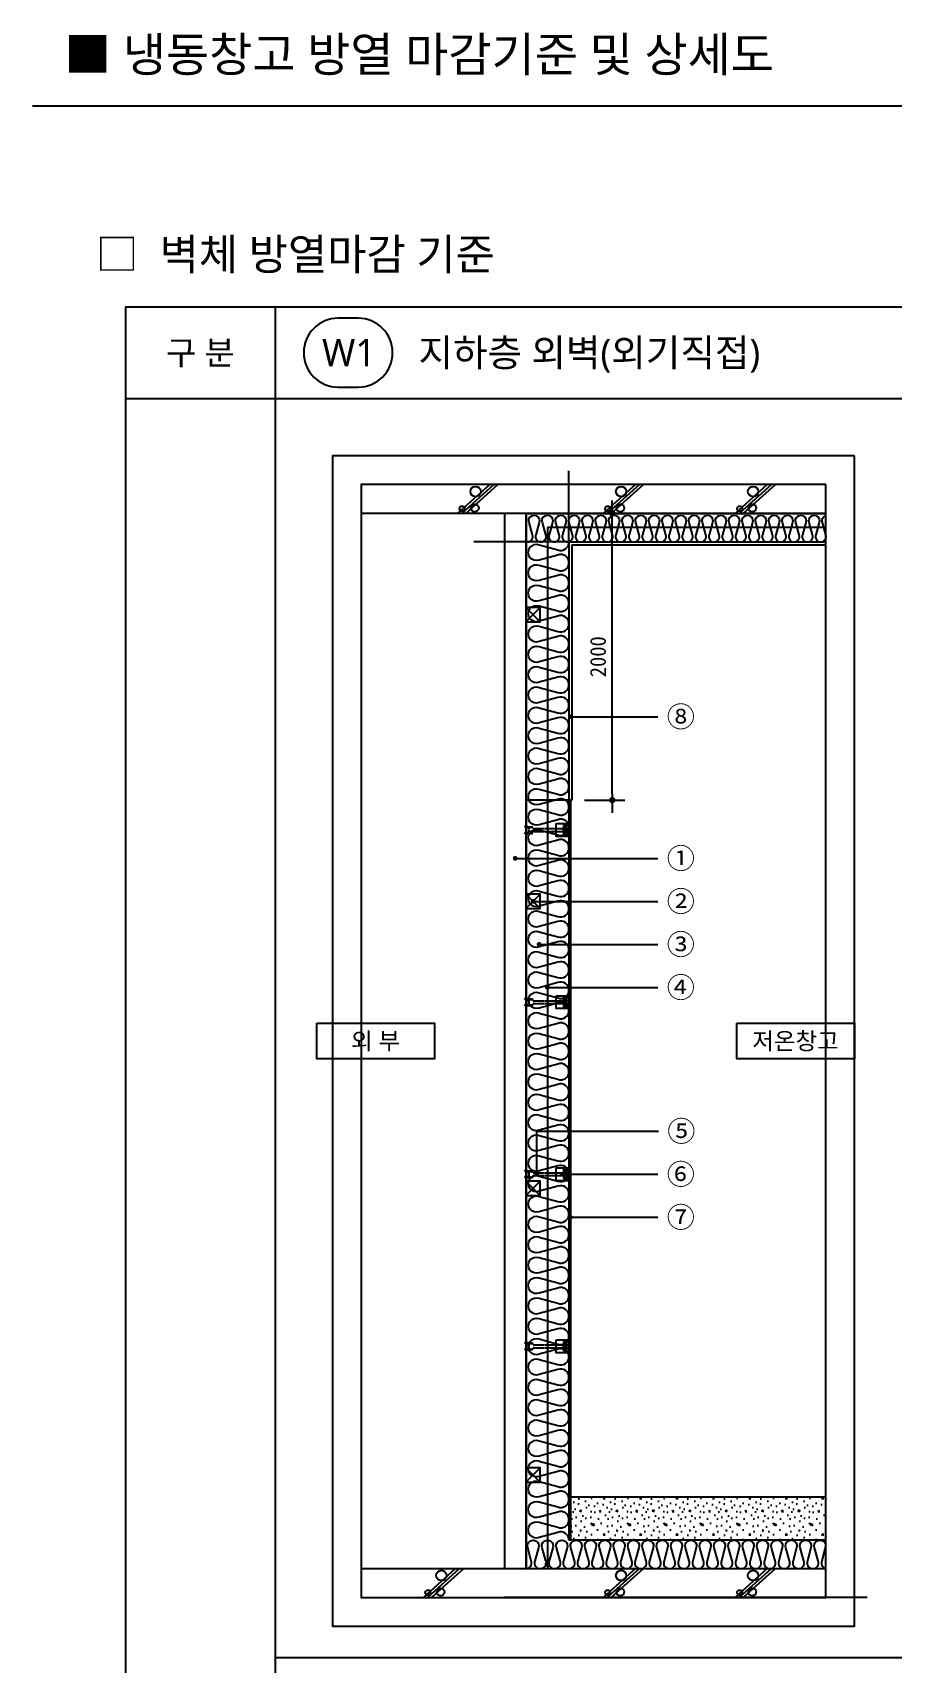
# Model space of a CAD drawing. Header units: millimetres. Extents: x 1008970 to 1091919, y 939088 to 948574.
# Drawn here: x 1042570 to 1045285, y 943426 to 948574 of the extents above; entities that cross this region are included whole.
import ezdxf
from ezdxf.enums import TextEntityAlignment as Align

# ---------------------------------------------------------------- set-up
doc = ezdxf.new("R2010")
doc.units = ezdxf.units.MM
doc.header["$LTSCALE"] = 5
doc.header["$MEASUREMENT"] = 0
doc.header["$PDSIZE"] = -10
doc.linetypes.add('HIDDEN', pattern=[0.375, 0.25, -0.125])
doc.linetypes.add('JIS_02_0.7', pattern=[1.35, 0.75, -0.6])
doc.layers.get('0').update_dxf_attribs({"linetype": 'CONTINUOUS'})
doc.layers.get('Defpoints').update_dxf_attribs({"color": 153, "linetype": 'CONTINUOUS'})
for name, color, linetype in [('0612_ACL WALL', 4, 'CONTINUOUS'), ('5TXT', 7, 'CONTINUOUS'), ('AA-AXIS-DIM7', 7, 'CONTINUOUS'), ('CON', 2, 'CONTINUOUS'), ('conc', 2, 'CONTINUOUS'), ('DIM', 7, 'CONTINUOUS'), ('FIN', 5, 'CONTINUOUS'), ('HATCH', 9, 'CONTINUOUS'), ('TEXT', 7, 'CONTINUOUS'), ('WALL3', 3, 'CONTINUOUS'), ('단열재', 11, 'CONTINUOUS'), ('볼트', 253, 'JIS_02_0.7')]:
    doc.layers.add(name, color=color, linetype=linetype)
doc.styles.add('MG', font='malgun.ttf')
doc.styles.add('돋움', font='')
doc.styles.add('맑은고딕', font='malgun.ttf')
doc.styles.add('한글', font='malgun.ttf')
doc.styles.get('돋움').set_extended_font_data('DotumChe')
doc.dimstyles.new('DIM_5', dxfattribs={"dimscale": 5, "dimtxt": 3, "dimasz": 1, "dimexe": 2, "dimexo": 2, "dimgap": 1, "dimtad": 1, "dimdec": 0, "dimzin": 0, "dimdsep": 46, "dimtxsty": 'MG', "dimblk1": 'DIMDOT', "dimblk2": 'DIMDOT', "dimsah": 1, "dimcen": 0.09, "dimdle": 2, "dimclrd": 7, "dimclre": 7, "dimclrt": 3, "dimadec": 0, "dimazin": 0, "dimtfac": 1, "dimtdec": 0, "dimtix": 1, "dimtmove": 2, "dimatfit": 3, "dimldrblk": 'DIMDOT', "dimfxl": 2, "dimtolj": 1, "dimtzin": 0, "dimarcsym": 0})
doc.dimstyles.new('SDIM', dxfattribs={"dimscale": 10, "dimtxt": 2.5, "dimasz": 1, "dimexe": 2, "dimexo": 2, "dimgap": 1, "dimtad": 1, "dimdsep": 46, "dimtxsty": '돋움', "dimblk1": '_RXDOT', "dimblk2": '_RXDOT', "dimsah": 1, "dimcen": 3, "dimclrd": 7, "dimclre": 7, "dimclrt": 3, "dimadec": 0, "dimazin": 0, "dimtfac": 1, "dimtix": 1, "dimtmove": 2, "dimatfit": 3, "dimfxl": 1, "dimtolj": 1, "dimtzin": 0, "dimarcsym": 0})

# ---------------------------------------------------------------- blocks, each defined once
blk = doc.blocks.new('zw$8367')
blk.add_line((1287, 5), (1287, 369))
blk.add_lwpolyline([(913, 374), (1287, 374), (1287, 0), (913, 0)], close=True)
at = {"layer": '볼트'}
for p, q in [((16, 292), (121, 284)), ((16, 268), (235, 268)), ((16, 106), (235, 106)), ((16, 82), (121, 90)), ((40, 243), (40, 131)), ((121, 284), (235, 284)), ((121, 203), (121, 171)), ((121, 90), (235, 90)), ((186, 106), (235, 106)), ((261, 228), (1125, 228)), ((261, 146), (1125, 146)), ((1125, 321), (1125, 53)), ((1125, 236), (1206, 236)), ((1125, 146), (1125, 228)), ((1125, 138), (1206, 138)), ((1133, 329), (1279, 329)), ((1133, 45), (1279, 45)), ((1141, 329), (1141, 45)), ((1157, 329), (1157, 45)), ((1173, 329), (1173, 45)), ((1190, 329), (1190, 45)), ((1206, 329), (1206, 45)), ((1206, 232), (1279, 232)), ((1206, 142), (1279, 142)), ((1287, 321), (1287, 240)), ((1287, 134), (1287, 53))]:
    blk.add_line(p, q, dxfattribs=at)
for centre, radius, start, end in [((16, 276), 16.2, 90, 165.5225), ((16, 284), 16.2, 194.4775, 270), ((16, 90), 16.2, 90, 165.5225), ((16, 98), 16.2, 194.4775, 270), ((64, 243), 24.3, 78.463, 180), ((64, 131), 24.3, 180, 281.537), ((56, 203), 64.9, 0, 78.463), ((56, 171), 64.9, 281.537, 0), ((186, 203), 64.9, 33.0557, 180), ((186, 171), 64.9, 180, 326.9443), ((235, 276), 8.11, 0, 90), ((235, 276), 8.11, 270, 0), ((235, 98), 8.11, 0, 90), ((235, 98), 8.11, 270, 0), ((261, 252), 24.3, 213.0557, 270), ((261, 122), 24.3, 90, 146.9443), ((1133, 321), 8.11, 90, 180), ((1133, 53), 8.11, 180, 270), ((1279, 321), 8.11, 0, 90), ((1279, 240), 8.11, 270, 0), ((1279, 134), 8.11, 0, 90), ((1279, 53), 8.11, 270, 0)]:
    blk.add_arc(centre, radius, start, end, dxfattribs=at)
blk = doc.blocks.new('DIMDOT')
at = {"linetype": 'Continuous'}
blk.add_line((-2, 0), (2, 0), dxfattribs=at)
for radius in [0.5, 0.25]:
    blk.add_circle((0, 0), radius, dxfattribs=at)
blk = doc.blocks.new('_RXDOT')
at = {"color": 0, "linetype": 'ByBlock'}
blk.add_line((-1, 0), (2, 0), dxfattribs=at)
at = {"color": 0, "linetype": 'ByBlock', "const_width": 0.5}
blk.add_lwpolyline([(-0.25, 0, 1), (0.25, 0, 1)], format="xyb", close=True, dxfattribs=at)
blk = doc.blocks.new('*D22')
at = {"layer": 'Defpoints', "color": 0, "transparency": 16777216}
for p in [(1044272.8, 947056.8), (1044400.5, 947056.8), (1044272.8, 946151.3)]:
    blk.add_point(p, dxfattribs=at)
at = {"layer": 'DIM', "color": 7, "lineweight": -2, "transparency": 16777216}
for p, q in [((1044312.8, 947056.8), (1044440.5, 947056.8)), ((1044400.5, 946171.3), (1044400.5, 947036.8)), ((1044312.8, 946151.3), (1044440.5, 946151.3))]:
    blk.add_line(p, q, dxfattribs=at)
at = {"layer": 'DIM', "color": 7, "lineweight": -2, "transparency": 16777216, "xscale": 20, "yscale": 20, "zscale": 20}
for p, rotation in [((1044400.5, 947056.8), 90), ((1044400.5, 946151.3), 270)]:
    blk.add_blockref('_RXDOT', p, dxfattribs=dict(at, rotation=rotation))
at = {"layer": 'DIM', "color": 3, "transparency": 16777216, "insert": (1044355.5, 946604), "char_height": 50, "attachment_point": 5, "rotation": 90, "style": '돋움'}
blk.add_mtext('\\A1;2000', dxfattribs=at)

msp = doc.modelspace()

# ---------------------------------------------------------------- hatches: boundary and pattern name
at = {"layer": 'HATCH'}
h = msp.add_hatch(dxfattribs=at)
h.set_pattern_fill('CONC', color=256, scale=4.527328)
h.set_pattern_definition([(0, (1034842.92, 997929.28), (0, 114.99414), [0, -114.99414]), (0, (1034844.07, 997889.03), (0, 114.99414), [0, -114.99414]), (0, (1034847.52, 997951.13), (0, 114.99414), [0, -114.99414]), (338.1986, (1034787.723, 997915.479), (344.9824405, -114.994126), [12.38521, -606.87718]), (216.8699, (1034799.222, 997910.879), (344.9824, 229.988287), [5.7497, -569.22098]), (130.6013, (1034794.623, 997907.429), (574.9707303, -689.9647053), [10.60188, -1049.59162]), (206.5651, (1034756.675, 997893.63), (-114.99404, -114.994287), [2.57138, -254.56332]), (326.3099, (1034754.375, 997892.48), (229.988222, -114.99429), [4.14623, -410.4711]), (108.4349, (1034757.825, 997890.18), (-114.993953, 229.988323), [3.63646, -360.00697]), (225, (1034830.27, 997882.13), (-2e-14, -114.99417), [4.87874, -157.74746]), (0, (1034826.82, 997878.68), (114.99414, 114.99414), [6.89965, -108.0945]), (135, (1034833.72, 997878.68), (-114.99417, 8e-15), [4.87874, -157.74746]), (251.5651, (1034816.47, 997955.727), (114.993953, 229.988323), [3.63646, -360.00697]), (0, (1034815.32, 997952.28), (114.99414, 114.99414), [5.7497, -109.24443]), (143.1301, (1034821.071, 997952.277), (-344.9824, 229.988287), [5.7497, -569.22098]), (213.6901, (1034755.525, 997956.876), (229.988222, 114.99429), [4.14623, -410.4711]), (341.5651, (1034752.075, 997954.577), (-229.988323, 114.993953), [7.27292, -356.3705]), (126.8699, (1034758.974, 997952.277), (229.988287, -344.9824), [5.7497, -569.22098]), (0, (1034788.87, 997952.28), (0, 114.99414), [0, -114.99414]), (0, (1034757.82, 997922.38), (0, 114.99414), [0, -114.99414]), (0, (1034790.02, 997879.83), (0, 114.99414), [0, -114.99414]), (0, (1034821.07, 997915.48), (0, 114.99414), [0, -114.99414]), (0, (1034787.72, 997935.03), (0, 114.99414), [0, -114.99414]), (0, (1034762.42, 997938.48), (0, 114.99414), [0, -114.99414]), (0, (1034772.77, 997931.58), (0, 114.99414), [0, -114.99414]), (0, (1034768.17, 997903.98), (0, 114.99414), [0, -114.99414]), (0, (1034740.58, 997908.58), (0, 114.99414), [0, -114.99414]), (0, (1034741.73, 997935.03), (0, 114.99414), [0, -114.99414]), (0, (1034738.28, 997960.33), (0, 114.99414), [0, -114.99414]), (0, (1034773.92, 997964.93), (0, 114.99414), [0, -114.99414]), (0, (1034799.22, 997969.53), (0, 114.99414), [0, -114.99414]), (0, (1034839.47, 997964.93), (0, 114.99414), [0, -114.99414]), (0, (1034811.87, 997929.28), (0, 114.99414), [0, -114.99414]), (0, (1034800.37, 997949.98), (0, 114.99414), [0, -114.99414]), (0, (1034809.57, 997894.78), (0, 114.99414), [0, -114.99414]), (0, (1034775.07, 997889.03), (0, 114.99414), [0, -114.99414]), (0, (1034809.57, 997863.73), (0, 114.99414), [0, -114.99414]), (0, (1034771.62, 997870.63), (0, 114.99414), [0, -114.99414]), (0, (1034734.83, 997867.18), (0, 114.99414), [0, -114.99414]), (0, (1034748.63, 997861.43), (0, 114.99414), [0, -114.99414]), (0, (1034749.77, 997877.53), (0, 114.99414), [0, -114.99414]), (0, (1034826.82, 997859.13), (0, 114.99414), [0, -114.99414]), (0, (1034840.62, 997906.28), (0, 114.99414), [0, -114.99414]), (0, (1034834.87, 997940.78), (0, 114.99414), [0, -114.99414]), (0, (1034781.97, 997857.98), (0, 114.99414), [0, -114.99414])])
h.paths.add_polyline_path([(1045074.13, 943951.005), (1045074.13, 943815.185), (1044268.266, 943815.185), (1044268.266, 943951.005)])

# ---------------------------------------------------------------- linework, layer by layer
msp.add_line((1056967.213, 948342.513), (1042570.333, 948342.513))
for points in [[(1056736.528, 939179.201), (1042864.794, 939179.201), (1042864.794, 947708.687), (1056736.528, 947708.687)], [(1043467.33, 945446.935), (1043838.806, 945446.935), (1043838.806, 945334.455), (1043467.33, 945334.455)], [(1044793.202, 945446.935), (1045164.677, 945446.935), (1045164.677, 945334.455), (1044793.202, 945334.455)]]:
    msp.add_lwpolyline(points, close=True)
at = {"color": 6, "const_width": 0.905}
msp.add_lwpolyline([(1044132.446, 943724.638), (1044132.446, 947052.224), (1045074.13, 947052.224)], dxfattribs=at)
at = {"layer": '0612_ACL WALL', "linetype": 'ByBlock'}
for p, q in [((1044060.009, 947056.752), (1044060.009, 943724.638)), ((1044127.919, 947056.752), (1044127.919, 943724.638)), ((1045074.13, 943951.005), (1044268.266, 943951.005))]:
    msp.add_line(p, q, dxfattribs=at)
at = {"layer": '5TXT'}
for p, q in [((1043335.636, 947708.687), (1043335.636, 939179.201)), ((1042864.794, 947418.938), (1056736.528, 947418.938)), ((1043335.636, 943443.944), (1056736.528, 943443.944))]:
    msp.add_line(p, q, dxfattribs=at)
at = {"layer": 'CON', "ltscale": 5}
for p, q in [((1043607.276, 947056.752), (1045074.13, 947056.752)), ((1045074.13, 943724.638), (1043607.276, 943724.638))]:
    msp.add_line(p, q, dxfattribs=at)
at = {"layer": 'conc', "color": 3}
for p, q in [((1044127.919, 946759.674), (1044173.192, 946714.401)), ((1044127.919, 946714.401), (1044173.192, 946759.674)), ((1044127.919, 945854.208), (1044173.192, 945808.935)), ((1044127.919, 945808.935), (1044173.192, 945854.208)), ((1044127.919, 944948.743), (1044173.192, 944903.469)), ((1044127.919, 944903.469), (1044173.192, 944948.743)), ((1044127.919, 944043.277), (1044173.192, 943998.004)), ((1044127.919, 943998.004), (1044173.192, 944043.277))]:
    msp.add_line(p, q, dxfattribs=at)
for points in [[(1044127.919, 946714.401), (1044173.192, 946714.401), (1044173.192, 946759.674), (1044127.919, 946759.674)], [(1044127.919, 945808.935), (1044173.192, 945808.935), (1044173.192, 945854.208), (1044127.919, 945854.208)], [(1044127.919, 944903.469), (1044173.192, 944903.469), (1044173.192, 944948.743), (1044127.919, 944948.743)], [(1044127.919, 943998.004), (1044173.192, 943998.004), (1044173.192, 944043.277), (1044127.919, 944043.277)]]:
    msp.add_lwpolyline(points, close=True, dxfattribs=at)
at = {"layer": 'Defpoints'}
for p, q in [((1044263.739, 946966.205), (1044263.739, 947190.368)), ((1044263.739, 946966.205), (1043963.536, 946966.205)), ((1045204.787, 943634.092), (1044060.009, 943634.092))]:
    msp.add_line(p, q, dxfattribs=at)
at = {"layer": 'Defpoints', "color": 139}
for points in [[(1045164.677, 947237.845), (1043516.729, 947237.845), (1043516.729, 943543.545), (1045164.677, 943543.545)], [(1045074.13, 947147.298), (1043607.276, 947147.298), (1043607.276, 943634.092), (1045074.13, 943634.092)]]:
    msp.add_lwpolyline(points, close=True, dxfattribs=at)
at = {"layer": 'FIN'}
for p, q in [((1044272.793, 946957.15), (1045074.13, 946957.15)), ((1044272.793, 946957.15), (1044272.793, 946151.286)), ((1044263.722, 946151.286), (1044272.793, 946151.286))]:
    msp.add_line(p, q, dxfattribs=at)
at = {"layer": 'HATCH'}
for p, q in [((1043913.257, 947056.752), (1044013.864, 947147.298)), ((1043926.062, 947056.752), (1044026.669, 947147.298)), ((1043938.867, 947056.752), (1044039.474, 947147.298)), ((1044372.813, 947056.752), (1044473.42, 947147.298)), ((1044385.618, 947056.752), (1044486.226, 947147.298)), ((1044398.423, 947056.752), (1044499.031, 947147.298)), ((1044789.341, 947056.752), (1044889.948, 947147.298)), ((1044802.146, 947056.752), (1044902.753, 947147.298)), ((1044814.951, 947056.752), (1044915.559, 947147.298)), ((1043805.144, 943634.667), (1043905.752, 943725.214)), ((1043817.95, 943634.667), (1043918.557, 943725.214)), ((1043830.755, 943634.667), (1043931.362, 943725.214)), ((1044372.813, 943634.667), (1044473.42, 943725.214)), ((1044385.618, 943634.667), (1044486.226, 943725.214)), ((1044398.423, 943634.667), (1044499.031, 943725.214)), ((1044789.341, 943634.667), (1044889.948, 943725.214)), ((1044802.146, 943634.667), (1044902.753, 943725.214)), ((1044814.951, 943634.667), (1044915.559, 943725.214))]:
    msp.add_line(p, q, dxfattribs=at)
for centre, radius in [((1043968.867, 947125.57), 16.298), ((1044428.423, 947125.57), 16.298), ((1044844.951, 947125.57), 16.298), ((1043926.429, 947071.331), 8.149), ((1043966.419, 947073.37), 12.224), ((1044385.985, 947071.331), 8.149), ((1044425.975, 947073.37), 12.224), ((1044802.513, 947071.331), 8.149), ((1044842.503, 947073.37), 12.224), ((1043860.755, 943703.485), 16.298), ((1044428.423, 943703.485), 16.298), ((1044844.951, 943703.485), 16.298), ((1043818.317, 943649.246), 8.149), ((1043858.306, 943651.285), 12.224), ((1044385.985, 943649.246), 8.149), ((1044425.975, 943651.285), 12.224), ((1044802.513, 943649.246), 8.149), ((1044842.503, 943651.285), 12.224)]:
    msp.add_circle(centre, radius, dxfattribs=at)
at = {"layer": 'TEXT'}
msp.add_lwpolyline([(1043598.368, 947455.157, 1), (1043598.368, 947672.468), (1043534.839, 947672.468, 1), (1043534.839, 947455.157)], format="xyb", close=True, dxfattribs=at)
at = {"layer": 'WALL3'}
for q in [(1044127.919, 946151.286), (1044268.266, 943815.185)]:
    msp.add_line((1044268.266, 946151.286), q, dxfattribs=at)
at = {"layer": 'WALL3', "linetype": 'HIDDEN'}
msp.add_lwpolyline([(1045074.13, 947011.478), (1044195.829, 947011.478), (1044195.829, 943724.638)], dxfattribs=at)
at = {"layer": '단열재'}
for p, q in [((1043607.276, 947056.752), (1044127.919, 947056.752)), ((1044263.739, 946966.205), (1044263.739, 943815.185)), ((1044263.739, 946966.205), (1045074.13, 946966.205)), ((1045074.13, 943815.185), (1044263.739, 943815.185)), ((1044173.192, 943724.638), (1044127.919, 943724.638))]:
    msp.add_line(p, q, dxfattribs=at)
for points in [[(1044132.446, 946966.205, 0.52485566), (1044148.193, 946989.026), (1044137.751, 947027.593, -1.44919786), (1044169.245, 947027.593), (1044158.803, 946989.026, 0.52485566), (1044174.55, 946966.205, 0.52485566), (1044190.297, 946989.026), (1044179.855, 947027.593, -1.44919786), (1044211.349, 947027.593), (1044200.907, 946989.026, 0.52485566), (1044216.654, 946966.205, 0.52485566), (1044232.401, 946989.026), (1044221.959, 947027.593, -1.44919786), (1044253.453, 947027.593), (1044243.012, 946989.026, 0.52485566), (1044258.759, 946966.205, 0.52485566), (1044274.505, 946989.026), (1044264.064, 947027.593, -1.44919786), (1044295.558, 947027.593), (1044285.116, 946989.026, 0.52485566), (1044300.863, 946966.205, 0.52485566), (1044316.61, 946989.026), (1044306.168, 947027.593, -1.44919786), (1044337.662, 947027.593), (1044327.22, 946989.026, 0.52485566), (1044342.967, 946966.205, 0.52485566), (1044358.714, 946989.026), (1044348.272, 947027.593, -1.44919786), (1044379.766, 947027.593), (1044369.324, 946989.026, 0.52485566), (1044385.071, 946966.205, 0.52485566), (1044400.818, 946989.026), (1044390.376, 947027.593, -1.44919786), (1044421.87, 947027.593), (1044411.428, 946989.026, 0.52485566), (1044427.175, 946966.205, 0.52485566), (1044442.922, 946989.026), (1044432.48, 947027.593, -1.44919786), (1044463.974, 947027.593), (1044453.532, 946989.026, 0.52485566), (1044469.279, 946966.205, 0.52485566), (1044485.026, 946989.026), (1044474.584, 947027.593, -1.44919786), (1044506.078, 947027.593), (1044495.636, 946989.026, 0.52485566), (1044511.383, 946966.205, 0.52485566), (1044527.13, 946989.026), (1044516.689, 947027.593, -1.44919786), (1044548.182, 947027.593), (1044537.741, 946989.026, 0.52485566), (1044553.488, 946966.205, 0.52485566), (1044569.235, 946989.026), (1044558.793, 947027.593, -1.44919786), (1044590.287, 947027.593), (1044579.845, 946989.026, 0.52485566), (1044595.592, 946966.205, 0.52485566), (1044611.339, 946989.026), (1044600.897, 947027.593, -1.44919786), (1044632.391, 947027.593), (1044621.949, 946989.026, 0.52485566), (1044637.696, 946966.205, 0.52485566), (1044653.443, 946989.026), (1044643.001, 947027.593, -1.44919786), (1044674.495, 947027.593), (1044664.053, 946989.026, 0.52485566), (1044679.8, 946966.205, 0.52485566), (1044695.547, 946989.026), (1044685.105, 947027.593, -1.44919786), (1044716.599, 947027.593), (1044706.157, 946989.026, 0.52485566), (1044721.904, 946966.205, 0.52485566), (1044737.651, 946989.026), (1044727.209, 947027.593, -1.44919786), (1044758.703, 947027.593), (1044748.261, 946989.026, 0.52485566), (1044764.008, 946966.205, 0.52485566), (1044779.755, 946989.026), (1044769.313, 947027.593, -1.44919786), (1044800.807, 947027.593), (1044790.366, 946989.026, 0.52485566), (1044806.112, 946966.205, 0.52485566), (1044821.859, 946989.026), (1044811.418, 947027.593, -1.44919786), (1044842.912, 947027.593), (1044832.47, 946989.026, 0.52485566), (1044848.217, 946966.205, 0.52485566), (1044863.964, 946989.026), (1044853.522, 947027.593, -1.44919786), (1044885.016, 947027.593), (1044874.574, 946989.026, 0.52485566), (1044890.321, 946966.205, 0.52485566), (1044906.068, 946989.026), (1044895.626, 947027.593, -1.44919786), (1044927.12, 947027.593), (1044916.678, 946989.026, 0.52485566), (1044932.425, 946966.205, 0.52485566), (1044948.172, 946989.026), (1044937.73, 947027.593, -1.44919786), (1044969.224, 947027.593), (1044958.782, 946989.026, 0.52485566), (1044974.529, 946966.205, 0.52485566), (1044990.276, 946989.026), (1044979.834, 947027.593, -1.44919786), (1045011.328, 947027.593), (1045000.886, 946989.026, 0.52485566), (1045016.633, 946966.205, 0.52485566), (1045032.38, 946989.026), (1045021.938, 947027.593, -1.44919786), (1045053.432, 947027.593), (1045042.99, 946989.026, 0.52485566), (1045058.737, 946966.205, 0.52485566), (1045074.484, 946989.026), (1045064.043, 947027.593, -0.42012001), (1045074.13, 947049.434, -0.42012001)], [(1044263.739, 943815.185, 0.52485566), (1044228.894, 943839.228), (1044170.007, 943823.285, -1.44919786), (1044170.007, 943871.372), (1044228.894, 943855.429, 0.52485566), (1044263.739, 943879.473, 0.52485566), (1044228.894, 943903.516), (1044170.007, 943887.573, -1.44919786), (1044170.007, 943935.661), (1044228.894, 943919.717, 0.52485566), (1044263.739, 943943.761, 0.52485566), (1044228.894, 943967.805), (1044170.007, 943951.861, -1.44919786), (1044170.007, 943999.949), (1044228.894, 943984.005, 0.52485566), (1044263.739, 944008.049, 0.52485566), (1044228.894, 944032.093), (1044170.007, 944016.149, -1.44919786), (1044170.007, 944064.237), (1044228.894, 944048.293, 0.52485566), (1044263.739, 944072.337, 0.52485566), (1044228.894, 944096.381), (1044170.007, 944080.437, -1.44919786), (1044170.007, 944128.525), (1044228.894, 944112.581, 0.52485566), (1044263.739, 944136.625, 0.52485566), (1044228.894, 944160.669), (1044170.007, 944144.725, -1.44919786), (1044170.007, 944192.813), (1044228.894, 944176.869, 0.52485566), (1044263.739, 944200.913, 0.52485566), (1044228.894, 944224.957), (1044170.007, 944209.013, -1.44919786), (1044170.007, 944257.101), (1044228.894, 944241.157, 0.52485566), (1044263.739, 944265.201, 0.52485566), (1044228.894, 944289.245), (1044170.007, 944273.301, -1.44919786), (1044170.007, 944321.389), (1044228.894, 944305.445, 0.52485566), (1044263.739, 944329.489, 0.52485566), (1044228.894, 944353.533), (1044170.007, 944337.589, -1.44919786), (1044170.007, 944385.677), (1044228.894, 944369.734, 0.52485566), (1044263.739, 944393.777, 0.52485566), (1044228.894, 944417.821), (1044170.007, 944401.878, -1.44919786), (1044170.007, 944449.965), (1044228.894, 944434.022, 0.52485566), (1044263.739, 944458.065, 0.52485566), (1044228.894, 944482.109), (1044170.007, 944466.166, -1.44919786), (1044170.007, 944514.253), (1044228.894, 944498.31, 0.52485566), (1044263.739, 944522.353, 0.52485566), (1044228.894, 944546.397), (1044170.007, 944530.454, -1.44919786), (1044170.007, 944578.541), (1044228.894, 944562.598, 0.52485566), (1044263.739, 944586.641, 0.52485566), (1044228.894, 944610.685), (1044170.007, 944594.742, -1.44919786), (1044170.007, 944642.829), (1044228.894, 944626.886, 0.52485566), (1044263.739, 944650.929, 0.52485566), (1044228.894, 944674.973), (1044170.007, 944659.03, -1.44919786), (1044170.007, 944707.117), (1044228.894, 944691.174, 0.52485566), (1044263.739, 944715.218, 0.52485566), (1044228.894, 944739.261), (1044170.007, 944723.318, -1.44919786), (1044170.007, 944771.405), (1044228.894, 944755.462, 0.52485566), (1044263.739, 944779.506, 0.52485566), (1044228.894, 944803.549), (1044170.007, 944787.606, -1.44919786), (1044170.007, 944835.693), (1044228.894, 944819.75, 0.52485566), (1044263.739, 944843.794, 0.52485566), (1044228.894, 944867.837), (1044170.007, 944851.894, -1.44919786), (1044170.007, 944899.981), (1044228.894, 944884.038, 0.52485566), (1044263.739, 944908.082, 0.52485566), (1044228.894, 944932.125), (1044170.007, 944916.182, -1.44919786), (1044170.007, 944964.269), (1044228.894, 944948.326, 0.52485566), (1044263.739, 944972.37, 0.52485566), (1044228.894, 944996.414), (1044170.007, 944980.47, -1.44919786), (1044170.007, 945028.558), (1044228.894, 945012.614, 0.52485566), (1044263.739, 945036.658, 0.52485566), (1044228.894, 945060.702), (1044170.007, 945044.758, -1.44919786), (1044170.007, 945092.846), (1044228.894, 945076.902, 0.52485566), (1044263.739, 945100.946, 0.52485566), (1044228.894, 945124.99), (1044170.007, 945109.046, -1.44919786), (1044170.007, 945157.134), (1044228.894, 945141.19, 0.52485566), (1044263.739, 945165.234, 0.52485566), (1044228.894, 945189.278), (1044170.007, 945173.334, -1.44919786), (1044170.007, 945221.422), (1044228.894, 945205.478, 0.52485566), (1044263.739, 945229.522, 0.52485566), (1044228.894, 945253.566), (1044170.007, 945237.622, -1.44919786), (1044170.007, 945285.71), (1044228.894, 945269.766, 0.52485566), (1044263.739, 945293.81, 0.52485566), (1044228.894, 945317.854), (1044170.007, 945301.91, -1.44919786), (1044170.007, 945349.998), (1044228.894, 945334.054, 0.52485566), (1044263.739, 945358.098, 0.52485566), (1044228.894, 945382.142), (1044170.007, 945366.198, -1.44919786), (1044170.007, 945414.286), (1044228.894, 945398.342, 0.52485566), (1044263.739, 945422.386, 0.52485566), (1044228.894, 945446.43), (1044170.007, 945430.487, -1.44919786), (1044170.007, 945478.574), (1044228.894, 945462.631, 0.52485566), (1044263.739, 945486.674, 0.52485566), (1044228.894, 945510.718), (1044170.007, 945494.775, -1.44919786), (1044170.007, 945542.862), (1044228.894, 945526.919, 0.52485566), (1044263.739, 945550.962, 0.52485566), (1044228.894, 945575.006), (1044170.007, 945559.063, -1.44919786), (1044170.007, 945607.15), (1044228.894, 945591.207, 0.52485566), (1044263.739, 945615.25, 0.52485566), (1044228.894, 945639.294), (1044170.007, 945623.351, -1.44919786), (1044170.007, 945671.438), (1044228.894, 945655.495, 0.52485566), (1044263.739, 945679.538, 0.52485566), (1044228.894, 945703.582), (1044170.007, 945687.639, -1.44919786), (1044170.007, 945735.726), (1044228.894, 945719.783, 0.52485566), (1044263.739, 945743.827, 0.52485566), (1044228.894, 945767.87), (1044170.007, 945751.927, -1.44919786), (1044170.007, 945800.014), (1044228.894, 945784.071, 0.52485566), (1044263.739, 945808.115, 0.52485566), (1044228.894, 945832.158), (1044170.007, 945816.215, -1.44919786), (1044170.007, 945864.302), (1044228.894, 945848.359, 0.52485566), (1044263.739, 945872.403, 0.52485566), (1044228.894, 945896.446), (1044170.007, 945880.503, -1.44919786), (1044170.007, 945928.59), (1044228.894, 945912.647, 0.52485566), (1044263.739, 945936.691, 0.52485566), (1044228.894, 945960.734), (1044170.007, 945944.791, -1.44919786), (1044170.007, 945992.878), (1044228.894, 945976.935, 0.52485566), (1044263.739, 946000.979, 0.52485566), (1044228.894, 946025.022), (1044170.007, 946009.079, -1.44919786), (1044170.007, 946057.167), (1044228.894, 946041.223, 0.52485566), (1044263.739, 946065.267, 0.52485566), (1044228.894, 946089.311), (1044170.007, 946073.367, -1.44919786), (1044170.007, 946121.455), (1044228.894, 946105.511, 0.52485566), (1044263.739, 946129.555, 0.52485566), (1044228.894, 946153.599), (1044170.007, 946137.655, -1.44919786), (1044170.007, 946185.743), (1044228.894, 946169.799, 0.52485566), (1044263.739, 946193.843, 0.52485566), (1044228.894, 946217.887), (1044170.007, 946201.943, -1.44919786), (1044170.007, 946250.031), (1044228.894, 946234.087, 0.52485566), (1044263.739, 946258.131, 0.52485566), (1044228.894, 946282.175), (1044170.007, 946266.231, -1.44919786), (1044170.007, 946314.319), (1044228.894, 946298.375, 0.52485566), (1044263.739, 946322.419, 0.52485566), (1044228.894, 946346.463), (1044170.007, 946330.519, -1.44919786), (1044170.007, 946378.607), (1044228.894, 946362.663, 0.52485566), (1044263.739, 946386.707, 0.52485566), (1044228.894, 946410.751), (1044170.007, 946394.807, -1.44919786), (1044170.007, 946442.895), (1044228.894, 946426.951, 0.52485566), (1044263.739, 946450.995, 0.52485566), (1044228.894, 946475.039), (1044170.007, 946459.095, -1.44919786), (1044170.007, 946507.183), (1044228.894, 946491.24, 0.52485566), (1044263.739, 946515.283, 0.52485566), (1044228.894, 946539.327), (1044170.007, 946523.384, -1.44919786), (1044170.007, 946571.471), (1044228.894, 946555.528, 0.52485566), (1044263.739, 946579.571, 0.52485566), (1044228.894, 946603.615), (1044170.007, 946587.672, -1.44919786), (1044170.007, 946635.759), (1044228.894, 946619.816, 0.52485566), (1044263.739, 946643.859, 0.52485566), (1044228.894, 946667.903), (1044170.007, 946651.96, -1.44919786), (1044170.007, 946700.047), (1044228.894, 946684.104, 0.52485566), (1044263.739, 946708.147, 0.52485566), (1044228.894, 946732.191), (1044170.007, 946716.248, -1.44919786), (1044170.007, 946764.335), (1044228.894, 946748.392, 0.52485566), (1044263.739, 946772.435, 0.52485566), (1044228.894, 946796.479), (1044170.007, 946780.536, -1.44919786), (1044170.007, 946828.623), (1044228.894, 946812.68, 0.52485566), (1044263.739, 946836.724, 0.52485566), (1044228.894, 946860.767), (1044170.007, 946844.824, -1.44919786), (1044170.007, 946892.911), (1044228.894, 946876.968, 0.52485566), (1044263.739, 946901.012, 0.52485566), (1044228.894, 946925.055), (1044170.007, 946909.112, -1.44919786), (1044170.007, 946957.199), (1044228.894, 946941.256, 0.52485566), (1044263.739, 946965.3, 0.00880334), (1044263.723, 946966.205, 0.00880334)], [(1044127.919, 943724.638, 0.52485566), (1044144.851, 943749.176), (1044133.623, 943790.647, -1.44919786), (1044167.488, 943790.647), (1044156.26, 943749.176, 0.52485566), (1044173.192, 943724.638, 0.52485566), (1044190.124, 943749.176), (1044178.896, 943790.647, -1.44919786), (1044212.761, 943790.647), (1044201.533, 943749.176, 0.52485566), (1044218.465, 943724.638, 0.52485566), (1044235.397, 943749.176), (1044224.17, 943790.647, -1.44919786), (1044258.034, 943790.647), (1044246.806, 943749.176, 0.52485566), (1044263.739, 943724.638, 0.52485566), (1044280.671, 943749.176), (1044269.443, 943790.647, -1.44919786), (1044303.307, 943790.647), (1044292.08, 943749.176, 0.52485566), (1044309.012, 943724.638, 0.52485566), (1044325.944, 943749.176), (1044314.716, 943790.647, -1.44919786), (1044348.581, 943790.647), (1044337.353, 943749.176, 0.52485566), (1044354.285, 943724.638, 0.52485566), (1044371.217, 943749.176), (1044359.99, 943790.647, -1.44919786), (1044393.854, 943790.647), (1044382.626, 943749.176, 0.52485566), (1044399.558, 943724.638, 0.52485566), (1044416.491, 943749.176), (1044405.263, 943790.647, -1.44919786), (1044439.127, 943790.647), (1044427.899, 943749.176, 0.52485566), (1044444.832, 943724.638, 0.52485566), (1044461.764, 943749.176), (1044450.536, 943790.647, -1.44919786), (1044484.401, 943790.647), (1044473.173, 943749.176, 0.52485566), (1044490.105, 943724.638, 0.52485566), (1044507.037, 943749.176), (1044495.809, 943790.647, -1.44919786), (1044529.674, 943790.647), (1044518.446, 943749.176, 0.52485566), (1044535.378, 943724.638, 0.52485566), (1044552.31, 943749.176), (1044541.083, 943790.647, -1.44919786), (1044574.947, 943790.647), (1044563.719, 943749.176, 0.52485566), (1044580.652, 943724.638, 0.52485566), (1044597.584, 943749.176), (1044586.356, 943790.647, -1.44919786), (1044620.22, 943790.647), (1044608.993, 943749.176, 0.52485566), (1044625.925, 943724.638, 0.52485566), (1044642.857, 943749.176), (1044631.629, 943790.647, -1.44919786), (1044665.494, 943790.647), (1044654.266, 943749.176, 0.52485566), (1044671.198, 943724.638, 0.52485566), (1044688.13, 943749.176), (1044676.903, 943790.647, -1.44919786), (1044710.767, 943790.647), (1044699.539, 943749.176, 0.52485566), (1044716.471, 943724.638, 0.52485566), (1044733.404, 943749.176), (1044722.176, 943790.647, -1.44919786), (1044756.04, 943790.647), (1044744.812, 943749.176, 0.52485566), (1044761.745, 943724.638, 0.52485566), (1044778.677, 943749.176), (1044767.449, 943790.647, -1.44919786), (1044801.314, 943790.647), (1044790.086, 943749.176, 0.52485566), (1044807.018, 943724.638, 0.52485566), (1044823.95, 943749.176), (1044812.722, 943790.647, -1.44919786), (1044846.587, 943790.647), (1044835.359, 943749.176, 0.52485566), (1044852.291, 943724.638, 0.52485566), (1044869.223, 943749.176), (1044857.996, 943790.647, -1.44919786), (1044891.86, 943790.647), (1044880.632, 943749.176, 0.52485566), (1044897.565, 943724.638, 0.52485566), (1044914.497, 943749.176), (1044903.269, 943790.647, -1.44919786), (1044937.133, 943790.647), (1044925.906, 943749.176, 0.52485566), (1044942.838, 943724.638, 0.52485566), (1044959.77, 943749.176), (1044948.542, 943790.647, -1.44919786), (1044982.407, 943790.647), (1044971.179, 943749.176, 0.52485566), (1044988.111, 943724.638, 0.52485566), (1045005.043, 943749.176), (1044993.816, 943790.647, -1.44919786), (1045027.68, 943790.647), (1045016.452, 943749.176, 0.52485566), (1045033.384, 943724.638, 0.52485566), (1045050.317, 943749.176), (1045039.089, 943790.647, -1.44919786), (1045072.953, 943790.647), (1045061.725, 943749.176, 0.4467814), (1045074.13, 943725.214, 0.4467814)]]:
    msp.add_lwpolyline(points, format="xyb", dxfattribs=at)

# ---------------------------------------------------------------- block references
at = {"layer": 'Defpoints', "xscale": 0.1089322188955256, "yscale": 0.1089322188955256, "zscale": 0.1089322188955256}
for p in [(1044123.56, 946036.351), (1044123.56, 945493.071), (1044123.56, 944949.792), (1044123.56, 944406.512)]:
    msp.add_blockref('zw$8367', p, dxfattribs=at)

# ---------------------------------------------------------------- texts
at = {"style": '한글'}
for s, height, p in [('■ 냉동창고 방열 마감기준 및 상세도', 108.6557, (1042669.934, 948505.496)), ('□  벽체 방열마감 기준', 98.77792, (1042769.577, 947874.603)), ('W1', 86.9247, (1043483.912, 947563.812)), ('지하층 외벽(외기직접)', 86.9247, (1043788.369, 947563.812))]:
    msp.add_text(s, height=height, dxfattribs=at).set_placement(p, align=Align.MIDDLE_LEFT)
for s, height, p in [('구 분', 76.0591, (1043100.215, 947563.812)), ('⑧', 65.194, (1044616.87, 946414.585)), ('①', 65.194, (1044616.87, 945967.391)), ('②', 65.194, (1044616.87, 945831.572)), ('③', 65.194, (1044616.87, 945695.752)), ('④', 65.194, (1044616.87, 945559.932)), ('⑤', 65.194, (1044618.397, 945105.985)), ('⑥', 65.194, (1044616.87, 944970.165)), ('⑦', 65.194, (1044616.87, 944834.345))]:
    msp.add_text(s, height=height, dxfattribs=at).set_placement(p, align=Align.MIDDLE_CENTER)
at = {"layer": 'TEXT', "style": '맑은고딕'}
for s, p in [('외 부', (1043653.068, 945390.695)), ('저온창고', (1044978.939, 945390.695))]:
    msp.add_text(s, height=54.3279, dxfattribs=at).set_placement(p, align=Align.MIDDLE_CENTER)

# ---------------------------------------------------------------- dimensions: what is measured, and where the dimension line sits
at = {"layer": 'DIM'}
dim = msp.add_aligned_dim(p1=(1044272.793, 946151.286), p2=(1044272.793, 947056.752), distance=-127.705, text='2000', dimstyle='SDIM', override={"dimscale": 20, "dimtxsty": '돋움'}, dxfattribs=at)
dim.commit()
dim.dimension.update_dxf_attribs({"geometry": '*D22', "text_midpoint": (1044355.465, 946604.019)})

# ---------------------------------------------------------------- leaders
at = {"layer": 'AA-AXIS-DIM7'}
for points in [[(1044268.266, 946414.585), (1044432.724, 946414.585), (1044544.433, 946414.585)], [(1044093.964, 945967.391), (1044432.724, 945967.391), (1044544.433, 945967.391)], [(1044150.555, 945831.572), (1044432.724, 945831.572), (1044544.433, 945831.572)], [(1044169.486, 945695.752), (1044432.724, 945695.752), (1044544.433, 945695.752)], [(1044195.829, 945559.932), (1044432.724, 945559.932), (1044544.433, 945559.932)], [(1044161.874, 944969.744), (1044161.874, 945105.985), (1044545.959, 945105.985)], [(1044243.349, 944970.165), (1044432.724, 944970.165), (1044544.433, 944970.165)], [(1044268.266, 944834.345), (1044432.724, 944834.345), (1044544.433, 944834.345)]]:
    msp.add_leader(points, dimstyle='DIM_5', override={"dimasz": 3, "dimclrd": 4, "dimldrblk": 'Dot', "dimarcsym": 1}, dxfattribs=at)

doc.saveas('drawing.dxf')
